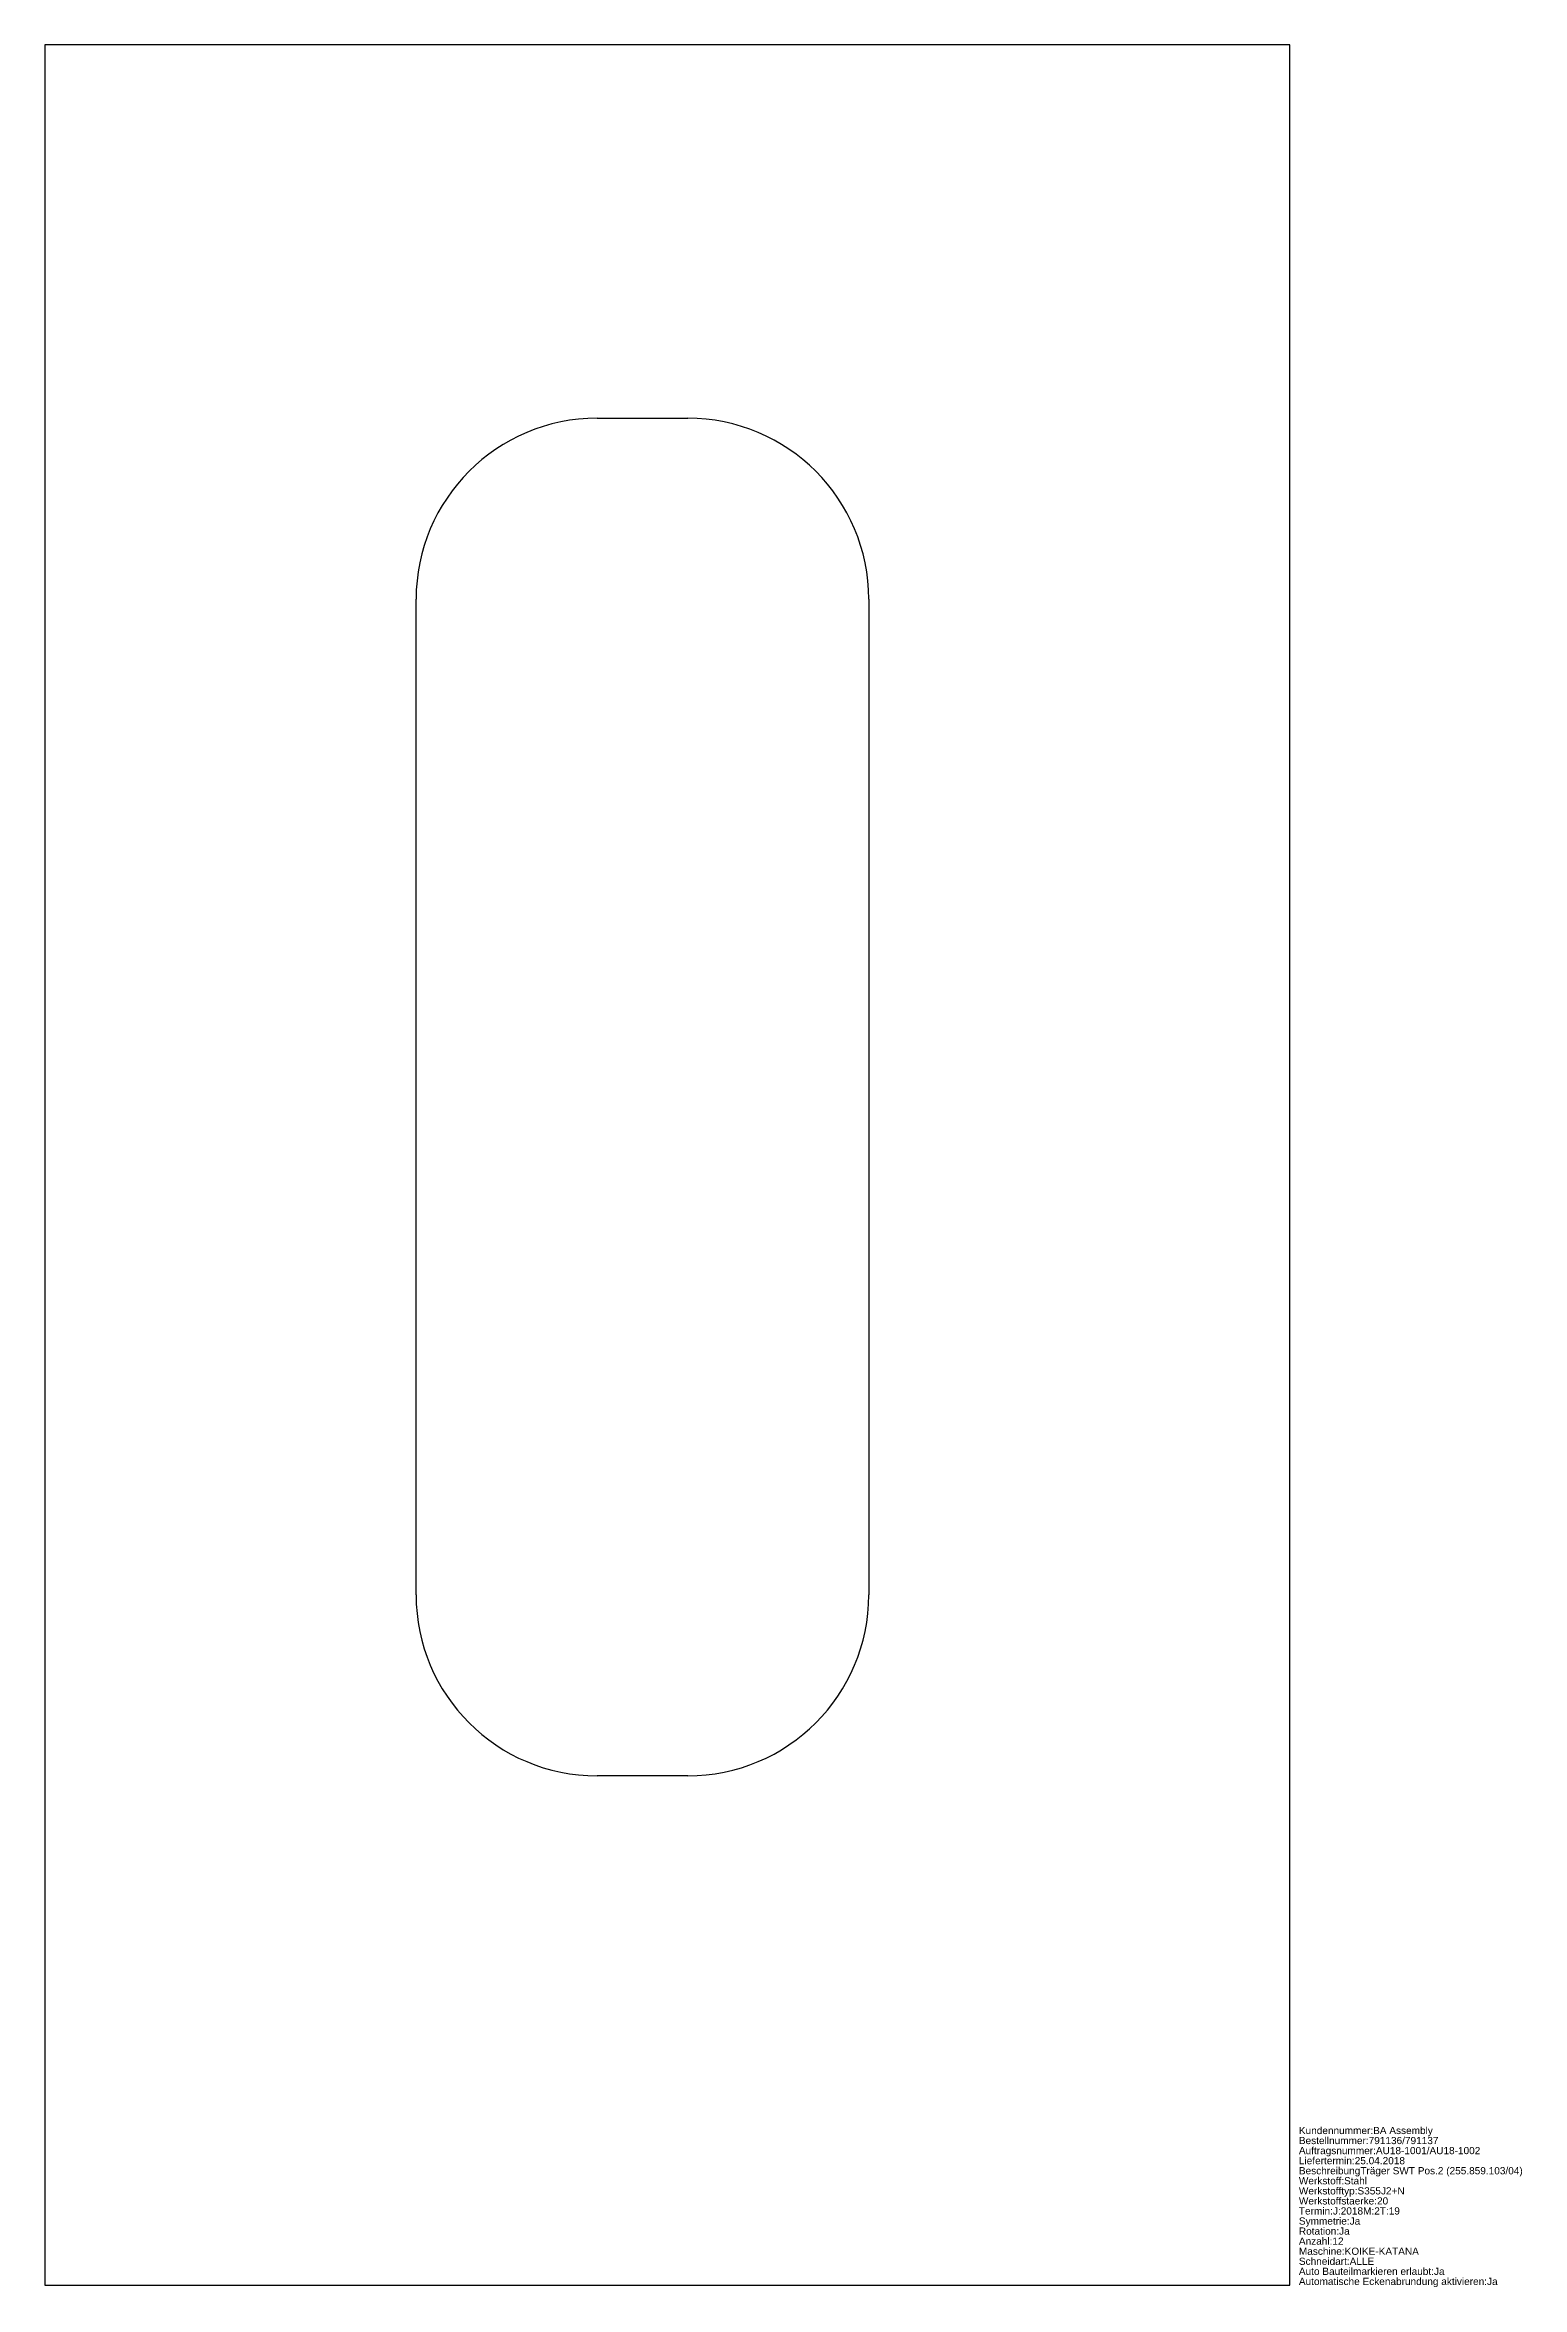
# Model space of a CAD drawing. Extents: x 620 to 946, y -49 to 447.
import ezdxf

# ---------------------------------------------------------------- set-up
doc = ezdxf.new("R2010")
doc.units = 0
doc.layers.add('Bemassung', color=7, linetype='CONTINUOUS')
doc.layers.add('Schneiden_Uhrzeiger', color=7, linetype='CONTINUOUS')
doc.styles.add('Bemaßung', font='', dxfattribs={"height": 10})
doc.styles.get('Bemaßung').set_extended_font_data('Arial')

msp = doc.modelspace()

# ---------------------------------------------------------------- linework, layer by layer
at = {"layer": 'Schneiden_Uhrzeiger', "color": 93, "linetype": 'CONTINUOUS'}
for p, q in [((620.09, 446.88), (620.09, -48.12)), ((895.09, 446.88), (620.09, 446.88)), ((895.09, -48.12), (895.09, 446.88)), ((742.09, 364.38), (762.09, 364.38)), ((702.09, 104.38), (702.09, 324.38)), ((802.09, 324.38), (802.09, 104.38)), ((762.09, 64.38), (742.09, 64.38)), ((620.09, -48.12), (895.09, -48.12))]:
    msp.add_line(p, q, dxfattribs=at)
for centre, start, end in [((742.09, 324.38), 90, 180), ((762.09, 324.38), 0, 90), ((742.09, 104.38), 180, 270), ((762.09, 104.38), 270, 360)]:
    msp.add_arc(centre, 40, start, end, dxfattribs=at)

# ---------------------------------------------------------------- texts
at = {"layer": 'Bemassung', "color": 7, "style": 'Bemaßung'}
for s, p in [('Kundennummer:BA Assembly', (897.09, -14.77)), ('Auftragsnummer:AU18-1001/AU18-1002', (897.09, -19.21)), ('Bestellnummer:791136/791137', (897.09, -16.99)), ('Liefertermin:25.04.2018', (897.09, -21.44)), ('Werkstoff:Stahl', (897.09, -25.88)), ('BeschreibungTräger SWT Pos.2 (255.859.103/04)', (897.09, -23.66)), ('Werkstofftyp:S355J2+N', (897.09, -28.11)), ('Werkstoffstaerke:20', (897.09, -30.33)), ('Termin:J:2018M:2T:19', (897.09, -32.55)), ('Symmetrie:Ja', (897.09, -34.78)), ('Anzahl:12', (897.09, -39.22)), ('Rotation:Ja', (897.09, -37)), ('Auto Bauteilmarkieren erlaubt:Ja', (897.09, -45.89)), ('Schneidart:ALLE', (897.09, -43.67)), ('Maschine:KOIKE-KATANA', (897.09, -41.45)), ('Automatische Eckenabrundung aktivieren:Ja', (897.09, -48.12))]:
    msp.add_text(s, height=1.588, dxfattribs=at).set_placement(p)

doc.saveas('drawing.dxf')
